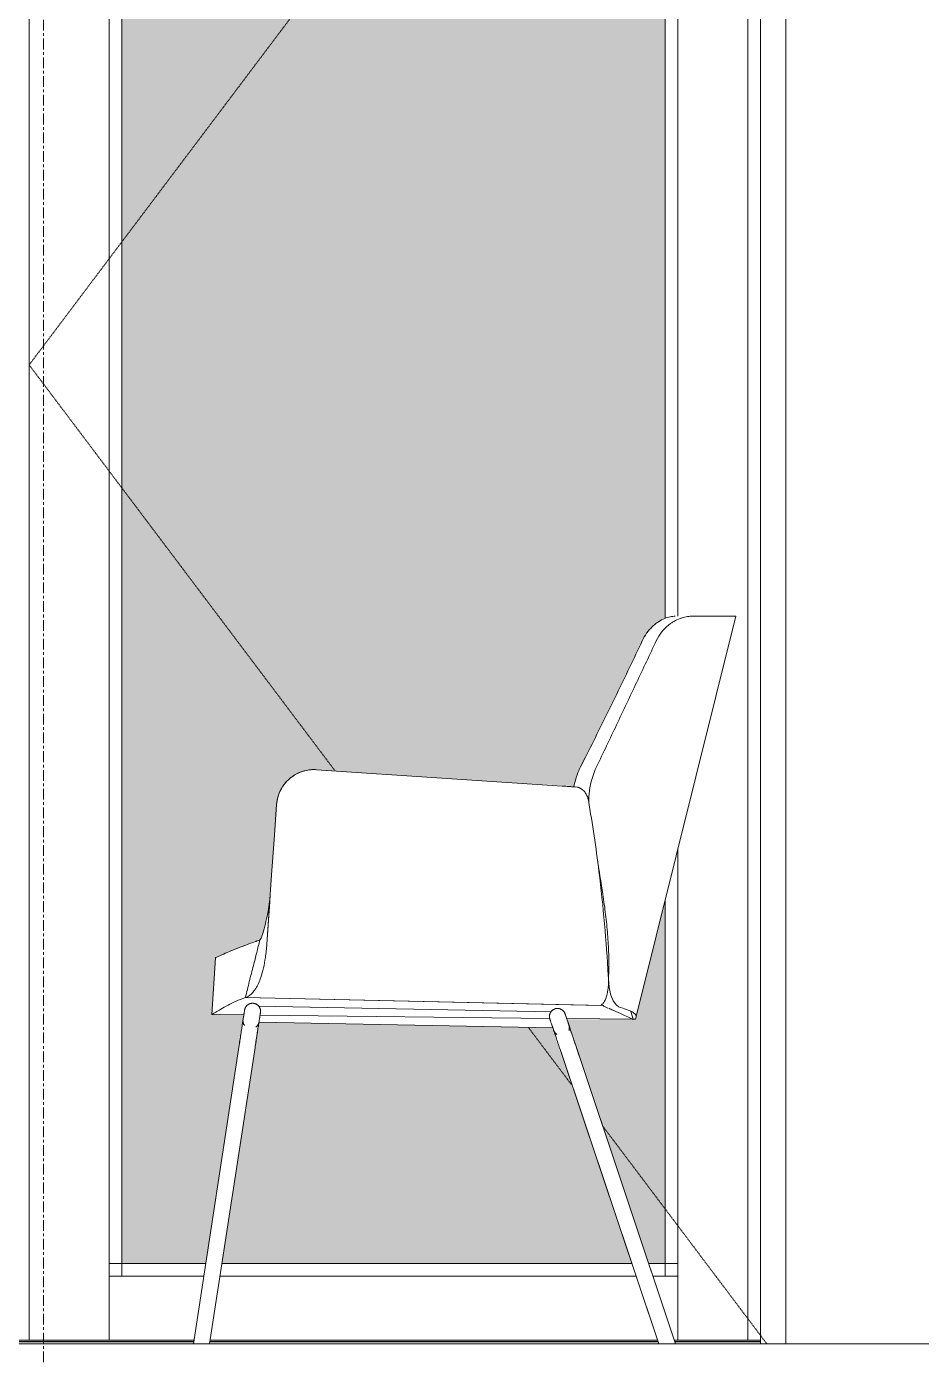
# Model space of a CAD drawing. Header units: millimetres. Extents: x -12186 to 152825, y -4386 to 9463.
# Drawn here: x 17256 to 18316, y 15 to 1591 of the extents above; entities that cross this region are included whole.
import ezdxf

# ---------------------------------------------------------------- set-up
doc = ezdxf.new("R2010")
doc.units = ezdxf.units.MM
doc.linetypes.add('Detail Dash', pattern=[1.1, 0.55, -0.55])
doc.linetypes.add('Grid Line', pattern=[22.225, 12.7, -3.175, 3.175, -3.175])
for name, color, linetype, lineweight in [('A-DOOR', 31, 'Continuous', 5), ('A-FLOR', 192, 'Continuous', 9), ('A-WALL', 113, 'Continuous', 9), ('I-FURN', 30, 'Continuous', 5), ('S-GRID', 1, 'Continuous', 5)]:
    doc.layers.add(name, color=color, linetype=linetype, lineweight=lineweight)

# ---------------------------------------------------------------- blocks, each defined once
blk = doc.blocks.new('Coalesse_Bindu_LowBackGuestChair - FABRIC-V183-Section A-A')
at = {"layer": 'I-FURN'}
for p, q in [((17978.4, 417.9), (18096.3, 892.1)), ((18043.8, 892.1), (18054.1, 892.1)), ((18072.1, 892.1), (18054.1, 892.1)), ((18072.1, 892.1), (18096.3, 892.1)), ((17599.4, 710.3), (17617.7, 709.1)), ((17908.4, 689.7), (17599.4, 710.3)), ((17599.4, 710.3), (17617.1, 709.1)), ((17617.7, 709.1), (17599.4, 710.3)), ((17899.4, 690.3), (17904.5, 690)), ((17540.5, 503.6), (17544, 554.2)), ((17475.1, 420.2), (17479.8, 487.5)), ((17939.3, 430.9), (17515.2, 440.2)), ((17515.2, 440.2), (17936, 431)), ((17877.9, 423.3), (17530.3, 430.1)), ((17940.4, 429.7), (17939, 430.8)), ((17943, 428.4), (17940.6, 429.6)), ((17944.9, 427.7), (17943, 428.4)), ((17475.1, 420.2), (17513.5, 419.7)), ((17531.1, 410.6), (17530.9, 409.3)), ((17531.5, 413.5), (17531.2, 411.4)), ((17531.7, 411), (17879.6, 404.2)), ((17531.7, 411), (17879.6, 404.2)), ((17532.4, 419.5), (17876, 415.6)), ((17532.5, 419.8), (17532.8, 422.2)), ((17876.2, 414.4), (17877.3, 411.1)), ((17895.9, 415.4), (17974.7, 414.5)), ((17971.8, 423.9), (17974.7, 414.5)), ((17977.5, 414.6), (17973.7, 414.6)), ((17977.5, 414.6), (17977.9, 415.9)), ((17507.7, 383.9), (17453.4, 30)), ((17507.7, 383.9), (17453.4, 30)), ((17472.6, 30), (17526.5, 381)), ((17472.6, 30), (17526.5, 381)), ((17888.2, 378.6), (17888.9, 376.3)), ((17888.2, 378.6), (18005, 30)), ((17910.4, 372.1), (17906.2, 384.6)), ((18025.1, 30), (17906.2, 384.6)), ((17889.2, 375.6), (18005, 30)), ((18025.1, 30), (17910.6, 371.4)), ((18025, 30), (18025, 30))]:
    blk.add_line(p, q, dxfattribs=at)
at = {"layer": 'I-FURN', "flags": 128}
for points in [[(17924, 736.8), (17918.2, 725.3), (17912.4, 713.8)], [(17552.1, 669.1), (17549.1, 627.3), (17546.2, 585.7), (17543.3, 544.5), (17540.5, 503.6)], [(17936.3, 578.9), (17937.3, 572.3), (17938.4, 565.7)], [(17945.7, 462.5), (17946.4, 452.1), (17948.2, 443.2), (17951.1, 436.2), (17955, 431.2)], [(17514.1, 425.5), (17514.1, 425.8), (17514.2, 426.2), (17514.3, 426.6), (17514.4, 426.9), (17514.5, 427.3), (17514.7, 427.7), (17514.8, 428), (17515, 428.3), (17515.2, 428.7), (17515.4, 429), (17515.6, 429.3), (17515.8, 429.6), (17516, 429.9), (17516.3, 430.2), (17516.5, 430.5), (17516.8, 430.8), (17517.1, 431.1), (17517.4, 431.3), (17517.7, 431.5), (17518, 431.8), (17518.3, 432), (17518.6, 432.2), (17518.9, 432.4), (17519.3, 432.6), (17519.6, 432.7), (17520, 432.9), (17520.3, 433), (17520.7, 433.1), (17521.1, 433.2), (17521.4, 433.3), (17521.8, 433.4), (17522.2, 433.4), (17522.5, 433.5), (17522.9, 433.5), (17523.3, 433.5), (17523.7, 433.5), (17524.1, 433.5), (17524.5, 433.5), (17524.8, 433.4), (17524.9, 433.4)], [(17524.9, 433.4), (17525.3, 433.4), (17525.7, 433.3), (17526, 433.2), (17526.4, 433.1), (17526.8, 433), (17527.1, 432.8), (17527.5, 432.7), (17527.8, 432.5), (17528.2, 432.3), (17528.5, 432.1), (17528.8, 431.9), (17529.1, 431.7), (17529.4, 431.5), (17529.7, 431.2), (17530, 431), (17530.3, 430.7), (17530.5, 430.4), (17530.8, 430.1), (17531, 429.8), (17531.2, 429.5), (17531.5, 429.2), (17531.7, 428.9), (17531.9, 428.6), (17532, 428.2), (17532.2, 427.9), (17532.3, 427.5), (17532.5, 427.2), (17532.6, 426.8), (17532.7, 426.4), (17532.8, 426.1), (17532.9, 425.7), (17532.9, 425.3), (17533, 425), (17533, 424.6), (17533, 424.2), (17533, 423.8), (17533, 423.4), (17533, 423), (17532.9, 422.7), (17532.9, 422.6)], [(17876, 414.8), (17875.9, 415.2), (17875.8, 415.6), (17875.7, 415.9), (17875.6, 416.3), (17875.6, 416.7), (17875.5, 417.1), (17875.5, 417.4), (17875.5, 417.8), (17875.5, 418.2), (17875.5, 418.6), (17875.6, 419), (17875.6, 419.3), (17875.7, 419.7), (17875.8, 420.1), (17875.9, 420.5), (17876, 420.8), (17876.1, 421.2), (17876.2, 421.5), (17876.4, 421.9), (17876.6, 422.2), (17876.8, 422.6), (17876.9, 422.9), (17877.2, 423.2), (17877.4, 423.5), (17877.6, 423.8), (17877.9, 424.1), (17878.1, 424.4), (17878.4, 424.7), (17878.7, 424.9), (17878.9, 425.2), (17879.2, 425.4), (17879.5, 425.6), (17879.9, 425.9), (17880.2, 426.1), (17880.5, 426.2), (17880.9, 426.4), (17881.2, 426.6), (17881.6, 426.7), (17881.9, 426.9), (17882, 426.9)], [(17882, 426.9), (17882.4, 427), (17882.7, 427.1), (17883.1, 427.2), (17883.5, 427.3), (17883.9, 427.3), (17884.2, 427.4), (17884.6, 427.4), (17885, 427.4), (17885.4, 427.4), (17885.8, 427.4), (17886.1, 427.3), (17886.5, 427.3), (17886.9, 427.2), (17887.3, 427.1), (17887.6, 427), (17888, 426.9), (17888.4, 426.8), (17888.7, 426.6), (17889.1, 426.5), (17889.4, 426.3), (17889.7, 426.1), (17890.1, 425.9), (17890.4, 425.7), (17890.7, 425.5), (17891, 425.3), (17891.3, 425), (17891.6, 424.8), (17891.8, 424.5), (17892.1, 424.2), (17892.4, 424), (17892.6, 423.7), (17892.8, 423.4), (17893, 423), (17893.2, 422.7), (17893.4, 422.4), (17893.6, 422), (17893.8, 421.7), (17893.9, 421.3), (17894, 421), (17894.1, 420.9)], [(17514.1, 425.5), (17514.1, 425.4), (17514, 425.3), (17514, 425.1), (17514, 424.8), (17513.9, 424.5), (17513.9, 424.1), (17513.8, 423.6), (17513.7, 423), (17513.6, 422.4), (17513.5, 421.7), (17513.4, 420.9), (17513.2, 420), (17513.1, 419.1), (17512.9, 418.1), (17512.8, 417), (17512.6, 415.9), (17512.4, 414.7), (17512.2, 413.5), (17512, 412.2), (17511.8, 410.8), (17511.6, 409.4), (17511.4, 408), (17511.2, 406.4), (17510.9, 404.9), (17510.7, 403.3), (17510.4, 401.6), (17510.2, 400), (17509.9, 398.2), (17509.6, 396.5), (17509.3, 394.7), (17509.1, 392.9), (17508.8, 391), (17508.5, 389.2), (17508.2, 387.3), (17507.9, 385.4), (17507.7, 383.9)], [(17507.7, 383.9), (17508, 385.8), (17508.3, 387.7), (17508.6, 389.6), (17508.8, 391.5), (17509.1, 393.3), (17509.4, 395.1), (17509.7, 396.9), (17509.9, 398.6), (17510.2, 400.3), (17510.5, 402), (17510.7, 403.6), (17511, 405.2), (17511.2, 406.8), (17511.4, 408.3), (17511.7, 409.7), (17511.9, 411.1), (17512.1, 412.5)], [(17514, 407.2), (17513.8, 407.5), (17513.6, 407.8), (17513.4, 408.1), (17513.2, 408.5), (17513, 408.8), (17512.9, 409.2), (17512.8, 409.5), (17512.6, 409.9), (17512.5, 410.3), (17512.4, 410.6), (17512.4, 411), (17512.3, 411.4), (17512.3, 411.8), (17512.2, 412.1), (17512.2, 412.5), (17512.2, 412.9), (17512.2, 413.3), (17512.3, 413.7), (17512.3, 414)], [(17514, 425.1), (17513.1, 419.1), (17512.5, 415.4), (17512.3, 414.1)], [(17512.3, 414.1), (17512.5, 415.3), (17513.1, 418.9), (17513.4, 421.2)], [(17512.3, 413.8), (17512.5, 415), (17512.6, 416.2)], [(17514, 425.1), (17514, 425.3), (17514.1, 425.4), (17514.1, 425.5)], [(17526.5, 381), (17526.8, 382.9), (17527.1, 384.8), (17527.4, 386.7), (17527.7, 388.6), (17528, 390.4), (17528.2, 392.2), (17528.5, 394), (17528.8, 395.7), (17529, 397.4), (17529.3, 399.1), (17529.5, 400.7), (17529.8, 402.3), (17530, 403.9), (17530.3, 405.4), (17530.5, 406.8), (17530.7, 408.2), (17530.9, 409.6), (17531.1, 410.9), (17531.3, 412.1), (17531.5, 413.3), (17531.6, 414.4), (17531.8, 415.4), (17532, 416.4), (17532.1, 417.3), (17532.2, 418.2), (17532.3, 418.9), (17532.4, 419.6), (17532.5, 420.3), (17532.6, 420.8), (17532.7, 421.3), (17532.8, 421.7), (17532.8, 422), (17532.9, 422.3), (17532.9, 422.4), (17532.9, 422.5), (17532.9, 422.6)], [(17531.1, 410.9), (17531, 410.5), (17530.9, 410.1), (17530.8, 409.8), (17530.7, 409.4), (17530.5, 409.1), (17530.4, 408.7), (17530.2, 408.4), (17530, 408), (17529.9, 407.7), (17529.6, 407.4), (17529.4, 407.1), (17529.2, 406.8), (17529, 406.5), (17528.7, 406.2), (17528.4, 405.9), (17528.2, 405.7), (17527.9, 405.4), (17527.6, 405.2), (17527.3, 405)], [(17531.2, 411.2), (17531.3, 412.4), (17531.9, 416), (17532.2, 418)], [(17532.9, 422.6), (17532.9, 422.5), (17532.9, 422.4), (17532.8, 422.2), (17532.8, 422.2)], [(17876, 414.8), (17876, 414.8), (17876, 414.7), (17876.1, 414.5), (17876.2, 414.3), (17876.3, 414), (17876.4, 413.6), (17876.6, 413.2), (17876.7, 412.7), (17876.9, 412.1), (17877.1, 411.5), (17877.3, 410.8), (17877.6, 410.1), (17877.9, 409.3), (17878.2, 408.4), (17878.5, 407.5), (17878.8, 406.5), (17879.1, 405.5), (17879.5, 404.4), (17879.9, 403.2), (17880.3, 402.1), (17880.7, 400.8), (17881.1, 399.5), (17881.6, 398.2), (17882, 396.9), (17882.5, 395.5), (17883, 394), (17883.5, 392.6), (17884, 391.1), (17884.5, 389.5), (17885, 388), (17885.5, 386.4), (17886.1, 384.8), (17886.6, 383.1), (17887.2, 381.5), (17887.7, 379.9), (17888.2, 378.6)], [(17876.2, 414.4), (17876.1, 414.6), (17876, 414.7), (17876, 414.8), (17876, 414.8)], [(17894.1, 420.9), (17894.1, 420.9), (17894.1, 420.8), (17894.2, 420.6), (17894.2, 420.4)], [(17906.2, 384.6), (17905.7, 386.3), (17905.1, 387.9), (17904.6, 389.6), (17904, 391.2), (17903.5, 392.8), (17903, 394.4), (17902.4, 395.9), (17901.9, 397.4), (17901.4, 398.9), (17900.9, 400.4), (17900.5, 401.8), (17900, 403.2), (17899.5, 404.6), (17899.1, 405.9), (17898.7, 407.1), (17898.3, 408.4), (17897.9, 409.5), (17897.5, 410.7), (17897.1, 411.7), (17896.8, 412.8), (17896.5, 413.7), (17896.2, 414.6), (17895.9, 415.5), (17895.6, 416.3), (17895.4, 417), (17895.1, 417.7), (17894.9, 418.3), (17894.7, 418.9), (17894.6, 419.3), (17894.4, 419.8), (17894.3, 420.1), (17894.2, 420.4), (17894.2, 420.6), (17894.1, 420.8), (17894.1, 420.9), (17894.1, 420.9)], [(17898.6, 407.4), (17898.2, 408.4), (17897.3, 411.3), (17895.7, 416.1), (17894.2, 420.4)], [(17897.7, 410.1), (17898.4, 407.9), (17898.6, 407.4)], [(17978.4, 417.9), (17977.9, 415.9), (17977.5, 414.6)], [(17530, 403.6), (17529.7, 402), (17529.5, 400.4), (17529.2, 398.7), (17529, 397.1), (17528.7, 395.3), (17528.5, 393.6), (17528.2, 391.8), (17527.9, 390), (17527.6, 388.2), (17527.3, 386.3), (17527, 384.4), (17526.8, 382.5), (17526.5, 381)], [(17530.7, 407.9), (17530.4, 406.5), (17530.2, 405.1)], [(17877.9, 409.1), (17879.4, 404.6), (17880.3, 402), (17880.5, 401.4)], [(17880.5, 401.4), (17880.2, 402.4), (17879.4, 404.6)], [(17888.2, 378.6), (17887.6, 380.2), (17887, 381.9), (17886.5, 383.5), (17886, 385.1), (17885.4, 386.7), (17884.9, 388.3), (17884.4, 389.9), (17883.9, 391.4), (17883.4, 392.9), (17882.9, 394.3), (17882.4, 395.8), (17881.9, 397.2), (17881.5, 398.5), (17881, 399.8), (17880.6, 401.1), (17880.2, 402.3), (17879.8, 403.5)], [(17884.2, 396.5), (17883.9, 396.8), (17883.6, 397), (17883.3, 397.2), (17883, 397.5), (17882.7, 397.8), (17882.5, 398), (17882.2, 398.3), (17882, 398.6), (17881.8, 398.9), (17881.5, 399.2), (17881.3, 399.6), (17881.2, 399.9), (17881, 400.2), (17880.8, 400.6), (17880.7, 400.9), (17880.5, 401.3), (17880.5, 401.4)], [(17898, 409.3), (17898.3, 408.1), (17898.8, 406.9), (17899.2, 405.6), (17899.6, 404.3), (17900.1, 402.9), (17900.6, 401.5), (17901, 400.1), (17901.5, 398.6), (17902, 397.1), (17902.5, 395.6), (17903.1, 394), (17903.6, 392.4), (17904.1, 390.8), (17904.7, 389.2), (17905.2, 387.6), (17905.8, 385.9), (17906.1, 384.9)], [(17898.6, 407.4), (17898.7, 407.1), (17898.8, 406.7), (17898.9, 406.3), (17898.9, 406), (17899, 405.6), (17899, 405.2), (17899.1, 404.8), (17899.1, 404.4), (17899.1, 404.1), (17899, 403.7), (17899, 403.3), (17898.9, 402.9), (17898.9, 402.5), (17898.8, 402.2), (17898.7, 401.8), (17898.6, 401.4)], [(17453.4, 30), (17454, 30), (17455.1, 30), (17456.6, 30), (17458.5, 30), (17460.7, 30), (17463, 30)], [(17463, 30), (17465.3, 30), (17467.5, 30), (17469.4, 30), (17470.9, 30), (17472, 30), (17472.6, 30)], [(18005, 30), (18005.6, 30), (18006.8, 30), (18008.4, 30), (18010.3, 30), (18012.6, 30), (18015, 30)], [(18015, 30), (18017.4, 30), (18019.7, 30), (18021.7, 30), (18023.3, 30), (18024.4, 30), (18025, 30)]]:
    blk.add_lwpolyline(points, dxfattribs=at)
at = {"layer": 'I-FURN'}
blk.add_ellipse((17617.4, 1639.1), major_axis=(-402.5, 1221.1), ratio=0.234881, start_param=2.916854, end_param=2.93027, dxfattribs=at)
for points, knots in [([(18012.4, 889.6), (18009.8, 888.5), (18005.9, 886.5), (18000.8, 882.8), (17997.8, 880.1), (17995.5, 877.8), (17993.2, 875.3), (17989.6, 870.7), (17987, 866.3), (17985.5, 863.2)], [0, 0, 0, 0, 0.25, 0.375, 0.5, 0.5625, 0.625, 0.75, 1, 1, 1, 1]), ([(18043.8, 892.1), (18041.8, 892.1), (18038.6, 891.8), (18033.9, 890.7), (18029.1, 889), (18025.5, 887.3), (18023, 886)], [-1, -1, -1, -1, -0.666667, -0.5, -0.333333, 0, 0, 0, 0]), ([(17599.4, 710.3), (17597.7, 710.4), (17595.5, 710.5), (17593, 710.3), (17591.2, 710.1), (17588.8, 709.8), (17586.2, 709.3), (17583.9, 708.7), (17582.2, 708.1), (17580.5, 707.5), (17578.3, 706.6), (17576.6, 705.8), (17575.5, 705.2)], [-1, -1, -1, -1, -0.785714, -0.732143, -0.678571, -0.571429, -0.428571, -0.357143, -0.285714, -0.214286, -0.142857, 0, 0, 0, 0]), ([(17912.4, 713.8), (17910.3, 709.5), (17907.1, 701.7), (17905, 693.5), (17904.3, 689.8)], [-1, -1, -1, -1, -0.75, -0.5523029, -0.5523029, -0.5523029, -0.5523029]), ([(17931.4, 713.8), (17927.1, 704.8), (17922.9, 690.5), (17922, 675.8), (17922, 671.1)], [-1, -1, -1, -1, -0.5, -0.2620376, -0.2620376, -0.2620376, -0.2620376]), ([(17560.3, 691.9), (17560.9, 692.8), (17562.3, 694.6), (17563.9, 696.3), (17564.7, 697.1)], [-0.4690345, -0.4690345, -0.4690345, -0.4690345, -0.4, -0.3215841, -0.3215841, -0.3215841, -0.3215841]), ([(17555.1, 682.3), (17555.1, 682.4), (17556, 684.6), (17557, 686.8), (17558.2, 688.7)], [-0.7049321, -0.7049321, -0.7049321, -0.7049321, -0.7, -0.5505841, -0.5505841, -0.5505841, -0.5505841]), ([(17555.1, 682.3), (17555.7, 683.8), (17556.7, 686), (17557.8, 688.1), (17558.2, 688.7)], [0.2950679, 0.2950679, 0.2950679, 0.2950679, 0.4, 0.4494159, 0.4494159, 0.4494159, 0.4494159]), ([(17904.5, 690), (17902.7, 690.1), (17898.1, 690.4), (17893.7, 690.7), (17890.9, 690.9)], [-0.7842201, -0.7842201, -0.7842201, -0.7842201, -0.5, 0, 0, 0, 0]), ([(17918.4, 682.4), (17918.1, 682.8), (17917.7, 683.5), (17917, 684.3), (17916.5, 684.8), (17916, 685.3), (17915.7, 685.6), (17915.1, 686.1), (17914.1, 686.9), (17912.9, 687.7), (17912, 688.3), (17911.5, 688.5), (17911.2, 688.7), (17910.9, 688.8), (17910.7, 689), (17910.3, 689.1), (17910, 689.3), (17909.6, 689.4), (17909.3, 689.5), (17908.9, 689.6), (17908.6, 689.7), (17908.4, 689.7)], [-1, -1, -1, -1, -0.892857, -0.839286, -0.785714, -0.732143, -0.705357, -0.678571, -0.571429, -0.428571, -0.357143, -0.321429, -0.285714, -0.267857, -0.25, -0.214286, -0.178571, -0.142857, -0.107143, -0.071429, 0, 0, 0, 0]), ([(17945.3, 466.3), (17944.1, 486.5), (17941.2, 527.5), (17935.3, 583), (17928.6, 631.9), (17924.1, 659.9), (17921.6, 674)], [-1, -1, -1, -1, -0.7, -0.4, -0.2, 0, 0, 0, 0]), ([(17479.8, 487.5), (17479.8, 487.5), (17483.2, 489.1), (17495.9, 494.8), (17511.8, 501.1), (17521.6, 504.8), (17527, 506.7)], [0.5, 0.5, 0.5, 0.5, 0.6666667, 0.8333333, 0.9166667, 1, 1, 1, 1]), ([(17519.8, 442.7), (17522.5, 444.6), (17527.6, 450.2), (17534.4, 465), (17537.5, 479.1), (17538.8, 487.8)], [-1, -1, -1, -1, -0.7, -0.4, 0, 0, 0, 0]), ([(17936, 431), (17937, 431.4), (17938.2, 432.3), (17939.8, 434.2), (17941.3, 436.6), (17942.9, 440.3), (17944.2, 445.5), (17945, 450.7), (17945.6, 457.2), (17945.5, 462.5), (17945.3, 466.3)], [-1, -1, -1, -1, -0.85, -0.775, -0.7, -0.55, -0.4, -0.3, -0.2, 0, 0, 0, 0]), ([(17494.5, 431.3), (17491.2, 429.5), (17485.5, 426.3), (17477.5, 421.6), (17475.1, 420.2), (17475.1, 420.2)], [0, 0, 0, 0, 0.125, 0.25, 0.5, 0.5, 0.5, 0.5])]:
    blk.add_open_spline(points, degree=3, knots=knots, dxfattribs=at)
for points in [[(18024.6, 892.1), (18022.7, 892.1), (18018.8, 891.8), (18014.6, 890.5), (18012.4, 889.6)], [(18023, 886), (18021.9, 885.3), (18019.7, 884), (18017.7, 882.4), (18016.6, 881.6)], [(18016.6, 881.6), (18013.6, 879.2), (18008.1, 873.6), (18003.9, 866.8), (18002.2, 863.2)], [(17985.5, 863.2), (17975.6, 842), (17955.4, 799.8), (17934.5, 757.7), (17924, 736.8)], [(18002.2, 863.2), (17994.4, 846.6), (17978.7, 813.4), (17955.1, 763.6), (17939.3, 730.4), (17931.4, 713.8)], [(17599.4, 710.3), (17598.2, 710.4), (17597.1, 710.4), (17595.9, 710.4)], [(17596.1, 710.4), (17597.2, 710.4), (17598.3, 710.4), (17599.4, 710.3)], [(17596.1, 710.4), (17597.2, 710.4), (17598.3, 710.4), (17599.4, 710.3)], [(17575.5, 705.2), (17568.9, 701.7), (17557.5, 691.2), (17552.6, 676.5), (17552.1, 669.1)], [(17560.3, 691.9), (17561.6, 693.8), (17563.1, 695.5), (17564.7, 697.1)], [(17567.4, 699.7), (17569.3, 701.3), (17571.4, 702.8), (17573.5, 704.1)], [(17567.4, 699.7), (17569.3, 701.3), (17571.4, 702.8), (17573.5, 704.1)], [(17576.8, 705.8), (17577.8, 706.3), (17579.9, 707.3), (17582, 708), (17583.1, 708.4)], [(17576.8, 705.8), (17577.8, 706.3), (17579.9, 707.3), (17582, 708), (17583.1, 708.4)], [(17552.1, 669.1), (17552.3, 672.1), (17552.8, 675.2), (17553.7, 678.2)], [(17552.1, 669.1), (17552.3, 672.1), (17552.8, 675.2), (17553.7, 678.2)], [(17908.4, 689.7), (17905.3, 689.9), (17899.3, 690.3), (17893.7, 690.7), (17890.9, 690.9)], [(17921.6, 674), (17921.4, 675.5), (17920.6, 678.4), (17919.2, 681.1), (17918.4, 682.4)], [(17932.3, 603.6), (17933.7, 595.4), (17935, 587.1), (17936.3, 578.9)], [(17544.4, 559.5), (17543.6, 551.8), (17541.2, 536.3), (17537.1, 520.9), (17534.7, 513.2)], [(17938.4, 565.7), (17939.6, 557.7), (17941.9, 541.7), (17944.3, 518.1), (17945.8, 494.8), (17946, 479.9), (17945.9, 472.5)], [(17532.2, 508.8), (17531, 503.7), (17528.5, 493.5), (17525.9, 483.2), (17524.6, 478.1)], [(17532.2, 508.8), (17531, 503.7), (17528.5, 493.5), (17525.9, 483.2), (17524.6, 478.1)], [(17527, 506.7), (17527.3, 506.8), (17527.8, 507), (17528.3, 507.2), (17528.5, 507.3)], [(17528.5, 507.3), (17529.2, 507.5), (17530.5, 508), (17531.6, 508.5), (17532.2, 508.8)], [(17534.7, 513.2), (17534.6, 512.7), (17534.3, 511.9), (17533.8, 510.7), (17533.3, 509.8), (17532.7, 509.1), (17532.4, 508.9), (17532.2, 508.8)], [(17538.8, 487.8), (17539.2, 490.4), (17539.8, 495.7), (17540.3, 501), (17540.5, 503.6)], [(17524.6, 478.1), (17522.9, 471.8), (17519.7, 459.2), (17516.6, 446.6), (17515.2, 440.2)], [(17524.6, 478.1), (17522.9, 471.8), (17519.7, 459.2), (17516.6, 446.6), (17515.2, 440.2)], [(17945.4, 458.8), (17945.5, 460), (17945.6, 461.2), (17945.7, 462.5)], [(17945.9, 472.5), (17945.9, 471.6), (17945.8, 469.7), (17945.8, 467.8), (17945.7, 466.9)], [(17945.7, 466.9), (17945.7, 466.2), (17945.7, 464.7), (17945.7, 463.2), (17945.7, 462.5)], [(17515.2, 440.2), (17515.9, 440.5), (17517.4, 441.2), (17519, 442.1), (17519.8, 442.7)], [(17515.2, 440.2), (17511.1, 438.8), (17503.6, 435.9), (17497.4, 432.9), (17494.5, 431.3)], [(17955, 431.2), (17955.7, 430.6), (17956.5, 430), (17957.3, 429.5)], [(17957.4, 429.4), (17958.2, 429), (17959.1, 428.6), (17959.9, 428.4)], [(17959.9, 428.4), (17963.3, 427.4), (17969.1, 425.5), (17973.1, 423.6), (17974.6, 422.6)], [(17974.4, 414.6), (17975.4, 414.2), (17972.4, 415.6), (17959.6, 421.4), (17950.9, 425.3)], [(17974.6, 422.6), (17976, 421.6), (17978, 420), (17978.5, 418.5), (17978.4, 417.9)]]:
    blk.add_open_spline(points, degree=3, dxfattribs=at)
blk = doc.blocks.new('Coalesse_Bindu_LowBackGuestChair - FABRIC-V184-Section A-A')
at = {"layer": 'I-FURN'}
for p, q in [((17599.4, 710.3), (17617.1, 709.1)), ((17617.1, 709.1), (17599.4, 710.3)), ((17599.4, 710.3), (17617.1, 709.1)), ((17617.1, 709.1), (17599.4, 710.3)), ((17904.5, 690), (17899.4, 690.3)), ((17899.4, 690.3), (17904.5, 690)), ((17475.1, 420.2), (17513.2, 419.7)), ((17530.9, 409.6), (17531.1, 410.9)), ((17531.1, 410.6), (17530.9, 409.3)), ((17531.7, 411), (17879.6, 404.2)), ((17531.7, 411), (17879.6, 404.2)), ((17895.9, 415.4), (17974.7, 414.5)), ((17977.5, 414.6), (17973.7, 414.6)), ((17977.9, 415.9), (17977.5, 414.6)), ((17977.5, 414.6), (17977.9, 415.9)), ((17507.7, 383.9), (17453.4, 30)), ((17507.7, 383.9), (17453.4, 30)), ((17472.6, 30), (17526.5, 381)), ((17472.6, 30), (17526.5, 381)), ((17888.2, 378.6), (17888.9, 376.3)), ((17888.2, 378.6), (17888.9, 376.3)), ((17910.4, 372.1), (17906.2, 384.6)), ((17910.4, 372.1), (17906.2, 384.6)), ((17889.2, 375.6), (18005, 30)), ((17889.2, 375.6), (18005, 30)), ((18025.1, 30), (17910.6, 371.4)), ((18025.1, 30), (17910.6, 371.4)), ((18025, 30), (18025, 30)), ((18025, 30), (18025, 30))]:
    blk.add_line(p, q, dxfattribs=at)
at = {"layer": 'I-FURN', "flags": 128}
for points in [[(17512, 412.2), (17511.8, 410.8), (17511.6, 409.4), (17511.4, 408), (17511.2, 406.4), (17510.9, 404.9)], [(17511, 405.2), (17511.2, 406.8), (17511.4, 408.3), (17511.7, 409.7), (17511.9, 411.1), (17512.1, 412.5)], [(17512.6, 415.9), (17512.4, 414.7), (17512.2, 413.5)], [(17513.1, 419.1), (17512.5, 415.4), (17512.3, 414.1)], [(17512.3, 414.1), (17512.5, 415.3), (17513.1, 418.9)], [(17512.3, 413.8), (17512.5, 415), (17512.6, 416.2)], [(17510.9, 404.6), (17510.7, 403.3), (17510.4, 401.6), (17510.2, 400), (17509.9, 398.2), (17509.6, 396.5), (17509.3, 394.7), (17509.1, 392.9), (17508.8, 391), (17508.5, 389.2), (17508.2, 387.3), (17507.9, 385.4), (17507.7, 383.9)], [(17507.7, 383.9), (17508, 385.8), (17508.3, 387.7), (17508.6, 389.6), (17508.8, 391.5), (17509.1, 393.3), (17509.4, 395.1), (17509.7, 396.9), (17509.9, 398.6), (17510.2, 400.3), (17510.5, 402), (17510.7, 403.6)], [(17526.5, 381), (17526.8, 382.9), (17527.1, 384.8), (17527.4, 386.7), (17527.7, 388.6), (17528, 390.4), (17528.2, 392.2), (17528.5, 394), (17528.8, 395.7), (17529, 397.4), (17529.3, 399.1), (17529.5, 400.7), (17529.8, 402.3), (17530, 403.9)], [(17530, 403.6), (17529.7, 402), (17529.5, 400.4), (17529.2, 398.7), (17529, 397.1), (17528.7, 395.3), (17528.5, 393.6), (17528.2, 391.8), (17527.9, 390), (17527.6, 388.2), (17527.3, 386.3), (17527, 384.4), (17526.8, 382.5), (17526.5, 381)], [(17530.7, 407.9), (17530.4, 406.5), (17530.2, 405.1)], [(17530.3, 405.4), (17530.5, 406.8), (17530.7, 408.2)], [(17901.1, 400), (17901.5, 398.6), (17902, 397.1), (17902.5, 395.6), (17903.1, 394), (17903.6, 392.4), (17904.1, 390.8), (17904.7, 389.2), (17905.2, 387.6), (17905.8, 385.9), (17906.1, 384.9)], [(17906.1, 384.9), (17905.7, 386.3), (17905.1, 387.9), (17904.6, 389.6), (17904, 391.2), (17903.5, 392.8), (17903, 394.4), (17902.4, 395.9), (17901.9, 397.4), (17901.4, 398.9)], [(17883, 394), (17883.5, 392.6), (17884, 391.1), (17884.5, 389.5), (17885, 388), (17885.5, 386.4), (17886.1, 384.8), (17886.6, 383.1), (17887.2, 381.5), (17887.7, 379.9), (17888.2, 378.6)], [(17888.2, 378.6), (17887.6, 380.2), (17887, 381.9), (17886.5, 383.5), (17886, 385.1), (17885.4, 386.7), (17884.9, 388.3), (17884.4, 389.9), (17883.9, 391.4), (17883.4, 392.9)]]:
    blk.add_lwpolyline(points, dxfattribs=at)
at = {"layer": 'I-FURN'}
for points in [[(17599.4, 710.3), (17598.2, 710.4), (17597.1, 710.4), (17595.9, 710.4)], [(17599.4, 710.3), (17598.2, 710.4), (17597.1, 710.4), (17595.9, 710.4)], [(17596.1, 710.4), (17597.2, 710.4), (17598.3, 710.4), (17599.4, 710.3)], [(17596.1, 710.4), (17597.2, 710.4), (17598.3, 710.4), (17599.4, 710.3)], [(17904.5, 690), (17902.7, 690.1), (17901.1, 690.2), (17899.4, 690.3)], [(17904.5, 690), (17902.7, 690.1), (17901.1, 690.2), (17899.4, 690.3)], [(17974.4, 414.6), (17974.8, 414.4), (17974.8, 414.4), (17974.4, 414.6)]]:
    blk.add_open_spline(points, degree=3, dxfattribs=at)
blk = doc.blocks.new('Door Aluminium - Double Opening Out with Cill - Door Aluminium Double Opening Out with Cill 1800x2400 3-1350753-Section A-A')
at = {"layer": 'A-DOOR'}
h = blk.add_hatch(color=256, dxfattribs=at)
h.paths.add_polyline_path([(17368.7, 125), (17468, 125), (17512.4, 419.8), (17475.2, 420.9), (17479.9, 487.6), (17512.2, 501.3), (17533.5, 510.2), (17534.7, 513.2), (17542.1, 544.6), (17544.4, 559.6), (17553.7, 678.2), (17559.1, 690.2), (17568.9, 700.9), (17582.6, 708.2), (17591.4, 710.1), (17598.8, 710.2), (17821.5, 695.5), (17904.8, 690.9), (17908.2, 703.5), (17919, 727), (17970.4, 831.5), (17990.7, 872), (17999.8, 881.6), (18005.7, 886.1), (18012.7, 890.9), (18012.7, 2237), (17368.7, 2237), (17368.7, 205.4)])
h.paths.add_polyline_path([(17487.2, 125), (17973.2, 125), (17878.5, 404.4), (17531, 410.9), (17516.9, 318.5), (17488.6, 134.4)])
h.paths.add_polyline_path([(18012.7, 125), (18012.7, 555.8), (17977.7, 415.9), (17970.7, 414.7), (17896.2, 414.3), (17993.2, 125), (18005.1, 125)])
at = {"layer": 'A-DOOR', "linetype": 'Detail Dash'}
for p, q in [((18155.7, 2380), (17258.7, 1190)), ((17258.7, 1190), (17621.4, 708.9)), ((17850.7, 404.6), (17901.8, 336.8)), ((17938.6, 288), (18133.1, 30))]:
    blk.add_line(p, q, dxfattribs=at)
at = {"layer": 'A-DOOR'}
for p, q in [((18125.7, 2350), (18125.7, 30)), ((17258.7, 2335), (17258.7, 34.4)), ((18110.7, 2335), (18110.7, 34.4)), ((17353.7, 34.4), (17353.7, 2252)), ((18027.7, 2252), (18027.7, 892.1)), ((17368.7, 110), (17368.7, 2237)), ((18012.7, 2237), (18012.7, 889.7)), ((18027.7, 616.1), (18027.7, 34.4)), ((18012.7, 555.8), (18012.7, 110)), ((17468.1, 125), (17353.7, 125)), ((17973.3, 125), (17487.1, 125)), ((18027.7, 125), (17993.1, 125)), ((17353.7, 34.4), (17353.7, 110)), ((17465.8, 110), (17353.7, 110)), ((17978.3, 110), (17484.8, 110)), ((18027.7, 110), (17998.1, 110)), ((18027.7, 110), (18027.7, 34.4)), ((17454.1, 34.4), (16863.5, 34.4)), ((17453.8, 32.5), (16864.2, 32.5)), ((16864.3, 32.1), (17453.8, 32.1)), ((18004.2, 32.5), (17472.9, 32.5)), ((17472.9, 32.1), (18004.3, 32.1)), ((18003.6, 34.4), (17473.2, 34.4)), ((18125.7, 34.4), (18023.5, 34.4)), ((18125.7, 32.5), (18024.2, 32.5)), ((18024.3, 32.1), (18125.7, 32.1)), ((18125.7, 32.5), (18125.7, 33)), ((18125.7, 32.1), (18125.7, 30))]:
    blk.add_line(p, q, dxfattribs=at)

msp = doc.modelspace()

# ---------------------------------------------------------------- linework, layer by layer
at = {"layer": 'A-FLOR'}
for p, q in [((17453.4, 30), (16865, 30)), ((18005, 30), (17472.6, 30)), ((18613.4, 30), (18025, 30))]:
    msp.add_line(p, q, dxfattribs=at)
at = {"layer": 'A-WALL'}
msp.add_line((18155.7, 2380), (18155.7, 30), dxfattribs=at)
at = {"layer": 'S-GRID', "linetype": 'Grid Line'}
msp.add_line((17275.7, -1058.6), (17275.7, 8085.3), dxfattribs=at)

# ---------------------------------------------------------------- block references
at = {"layer": 'A-DOOR'}
msp.add_blockref('Door Aluminium - Double Opening Out with Cill - Door Aluminium Double Opening Out with Cill 1800x2400 3-1350753-Section A-A', (0, 0), dxfattribs=at)
at = {"layer": 'I-FURN'}
for name in ['Coalesse_Bindu_LowBackGuestChair - FABRIC-V183-Section A-A', 'Coalesse_Bindu_LowBackGuestChair - FABRIC-V184-Section A-A', 'Coalesse_Bindu_LowBackGuestChair - FABRIC-V184-Section A-A', 'Coalesse_Bindu_LowBackGuestChair - FABRIC-V184-Section A-A', 'Coalesse_Bindu_LowBackGuestChair - FABRIC-V184-Section A-A', 'Coalesse_Bindu_LowBackGuestChair - FABRIC-V184-Section A-A', 'Coalesse_Bindu_LowBackGuestChair - FABRIC-V184-Section A-A', 'Coalesse_Bindu_LowBackGuestChair - FABRIC-V184-Section A-A', 'Coalesse_Bindu_LowBackGuestChair - FABRIC-V184-Section A-A']:
    msp.add_blockref(name, (0, 0), dxfattribs=at)

doc.saveas('drawing.dxf')
